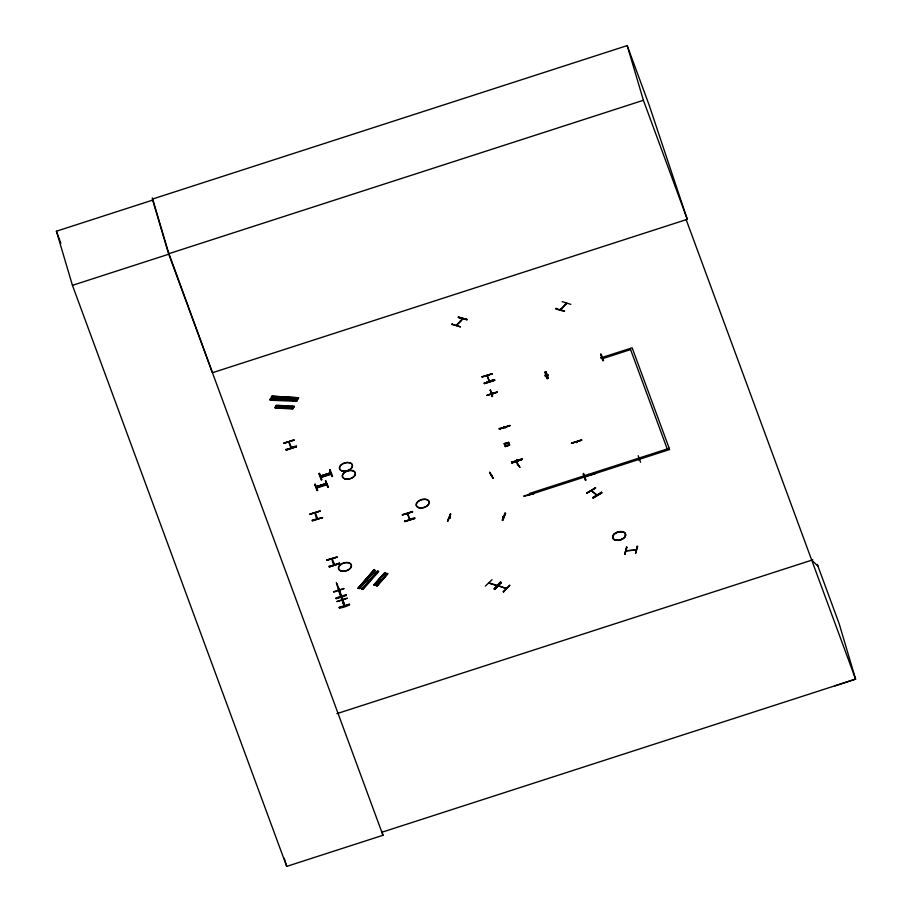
<?xml version="1.0" encoding="UTF-8"?>
<svg xmlns="http://www.w3.org/2000/svg" width="912" height="912" viewBox="0 0 912 912"><rect width="100%" height="100%" fill="white"/><g stroke="black" fill="none" stroke-linecap="round" stroke-linejoin="round"><path stroke-width="1.37" d="M595.49 487.612L586.918 493.244M452.135 323.635L451.93 324.455L460.435 326.792M564.357 311.414L555.864 308.986L556.069 308.188M564.619 311.003L556.103 308.678M325.128 475.084L325.55 475.574M517.913 464.675L517.286 464.653L517.97 464.664M296.799 401.303L269.929 400.208L270.328 398.932L297.164 400.539L270.283 399.524L270.568 398.989M298.11 398.476L271.4 397.393L271.445 396.8L298.281 398.407L298.429 397.814M271.434 397.381L271.799 396.127L298.623 397.723M272.027 396.207L298.589 397.826M293.071 408.268L275.31 407.14L275.036 407.983L292.809 408.975L294.04 406.421M276.085 405.817L293.789 407.105M294.177 406.33L276.29 405.259L275.082 407.596L293.197 408.2M293.755 407.14L294.029 406.296M297.996 398.943L298.235 398.51M485.321 586.131L492.058 579.69M501.247 582.62L494.885 589.129L501.235 582.266M490.268 390.119L492.594 396.378L492.035 396.56L490.382 390.165M548.169 377.921L547.234 378.719C543.643 362.976 544.966 379.894 548.146 378.366L545.889 371.765M547.781 378.503L545.969 372.119M583.099 474.001L585.892 480.054L585.322 480.236L583.532 473.385M585.778 480.008L583.509 473.83M450.539 513.741L447.53 521.162M447.952 521.14L450.562 514.117M626.818 547.36L624.629 554.371L626.692 546.915M625.096 554.268L626.704 547.291M489.083 582.928L497.279 585.436M506.605 588.479L498.545 585.846M637.226 546.482L635.539 553.527L637.727 546.493L637.021 546.106M461.917 318.641C463.786 319.588 457.026 324.9 456.365 325.265M566.398 303.229L560.276 309.784L560.983 309.077M566.705 303.411L566.021 304.049L565.554 303.4M271.787 396.697L298.384 398.248M275.31 407.493L293.048 408.519M296.959 400.676L270.362 399.125M322.141 485.8L321.982 485.378M317.536 490.417L315.187 483.998M289.435 442.343L288.762 441.932M334.408 564.3C333.541 567.23 331.159 556.445 332.116 559.501M336.311 582.563L338.888 591.307L338.968 589.813M342.673 600.415L341.966 600.039L344.291 606.195L338.99 588.331M409.591 519.783L407.311 513.593M487.681 375.961L487.054 375.322M491.978 394.03L492.64 394.44L492.07 394.622M447.507 521.219L450.676 514.197M450.448 517.811L449.456 517.549M503.72 516.705L502.706 516.99M502.375 520.33L504.929 512.897L505.544 513.308L502.934 520.319L502.238 519.874M591.17 490.816L597.018 495.376M592.07 491.055L591.25 490.941M491.454 393.163L492.662 393.015L491.648 393.061M547.154 375.163L548.169 375.151M601.863 357.721L600.677 357.823L601.76 357.743M639.323 459.466L638.423 459.716M452.158 324.125L460.423 326.884M276.883 407.698L278.08 405.373M278.092 407.767L279.289 405.441M279.893 407.869L281.09 405.544M281.489 407.96L282.686 405.635M283.29 408.074L284.487 405.737M291.008 408.519L292.205 406.193M456.445 325.105L462.395 318.744L461.871 319.257M566.614 303.468L560.663 309.829M491.545 475.346L492.218 475.323L491.671 475.551M546.037 375.79L544.954 375.869L545.969 375.824M547.348 375.06L548.26 375.049L547.268 375.402M493.267 477.854L493.118 478.424L489.698 472.131M321.115 485.503L321.343 486.13M504.154 443.677L505.225 446.595L509.694 444.965L508.714 442.32L504.154 443.677L508.736 442.388M374.365 570.353L358.564 588.354L374.422 570.331L373.738 570.171L358.097 588.24M373.988 570.08L358.006 588.229L358.644 588.377M358.313 588.137L373.76 570.194M358.94 588.457L374.912 570.319L359.157 588.343M375.208 570.57L359.408 588.571L375.265 570.547L374.695 570.422M361.711 589.015L377.215 571.072L377.899 571.243L362.087 589.289L377.887 571.254M362.383 589.369L378.309 571.197M362.976 589.505L378.731 571.471M377.249 585.789L373.909 584.934L384.579 572.747L387.76 573.762L377.215 585.8L387.725 573.773M385.149 572.884L373.909 584.934L384.978 573.044M374.296 585.037L385.434 573.158M376.451 585.493L387.463 573.488L376.873 585.709M387.497 573.591L376.987 585.618L376.234 585.538M458.36 317.501L467.195 319.565L458.234 317.057M570.832 304.357L562.168 301.61M494.885 589.129L494.122 588.833L500.323 581.97M495.011 589.22L494.087 588.924L500.506 582.369L501.372 582.711M509.705 585.253L503.321 591.854L509.774 585.322M626.042 550.723L636.371 549.925M288.762 442.081L291.053 448.123L290.711 447.222M291.179 447.074L291.407 448.009L291.224 447.062M407.299 513.73L407.972 514.003M338.455 589.973L338.557 590.429M339.07 590.406L338.865 589.722M409.75 518.974L409.442 519.692M409.944 519.669L407.767 513.581M340.507 595.399L340.974 596.813L338.637 590.782M341.179 596.117L339.047 590.509L341.225 596.106M342.388 599.788L341.772 599.207L342.034 599.902M344.451 605.386L341.612 595.981M487.088 375.55L489.288 381.695M487.145 375.607L489.687 381.547L489.47 380.635M492.56 394.543L492.4 393.916M504.553 427.568L505.214 428.081L505.031 427.397M517.195 460.457L516.591 459.979L516.842 460.663M516.728 461.609L517.389 462.019M576.43 441.955L577.091 442.366M358.826 588.411L359.51 588.582M361.46 589.106L362.144 589.266M566.637 303.388L565.793 303.89L565.531 303.012M560.812 309.202L560.698 309.875M290.791 447.439L290.894 448.031M517.195 460.549L517.058 459.899M449.639 517.537L450.346 517.537M450.3 517.834L449.525 517.856M326.257 475.346L326.257 474.719M319.428 473.328L318.972 473.807L319.531 473.67L321.811 479.86L319.371 473.374M586.667 493.13L595.65 488.057M586.678 493.096L595.559 487.931M596.836 494.749L596.858 495.307M601.418 492.241L592.709 497.496M601.51 492.537L592.868 497.918L601.806 492.822M545.159 375.767L545.98 375.539M497.165 585.789L488.855 583.156M506.388 588.707L498.511 585.88M458.702 317.125L467.172 319.531M458.394 317.376L466.887 319.804M519.737 467.309L516.146 461.575M834.97 685.881L855.593 679.121L839.222 623.876L817.3 564.391L817.768 565.976L811.726 560.173M382.128 832.166L855.593 679.121L686.155 219.61L687.26 219.245L649.139 105.074L627.205 45.6L152.384 199.09L168.709 254.22L72.436 285.342L56.407 231.215L152.68 200.104M152.304 197.881L168.207 251.552L212.439 372.723L687.295 219.325L643.405 100.286L168.583 253.775L382.972 835.278L286.699 866.4L72.436 285.342M294.006 440.097L283.792 443.38L293.903 439.766M291.099 447.621L294.929 446.39L291.122 447.701M286.231 450.004L296.446 446.709L286.254 450.061L285.992 449.263M630.591 349.592L603.379 358.393L602.935 357.185L632.153 347.803L669.647 449.513L529.94 494.669L529.496 493.46L669.214 448.305M330.292 470.17L329.711 470.033M329.631 470.022L330.304 470.182M320.5 476.292L330.714 472.986M320.91 477.409L331.113 474.103L320.921 477.443M329.734 470.364L332.014 476.554L332.584 476.372L330.247 470.159M317.638 490.485L314.822 484.42L317.068 490.667L317.536 490.143M316.327 486.917L326.53 483.611M326.747 484.169L316.521 487.396M326.724 484.09L316.612 487.692M316.738 488.034L326.929 484.705M327.841 487.179L328.411 486.997L325.459 480.658L327.739 486.848M505.225 446.595L509.58 445.193M309.852 514.049L320.18 511.096L309.977 514.391M309.932 514.265L320.135 510.971M317.433 518.29C316.51 521.105 314.56 510.845 315.13 513.422M312.121 520.136L322.586 517.628M312.383 520.934L322.574 517.583L312.269 520.615M402.34 515.052L412.543 511.757M412.589 511.883L402.26 514.835L412.452 511.427M404.643 521.299L414.994 518.415L404.791 521.721L404.529 520.923M404.677 521.402L414.732 517.628M326.815 560.059L337.144 557.107L326.941 560.413M329.335 566.888L339.538 563.593L329.346 566.945L329.095 566.147M333.632 591.751L343.835 588.457M333.724 592.082L343.927 588.787M340.906 595.445L339.07 590.566M346.378 595.433L336.175 598.751L335.912 597.953L346.138 594.704L346.378 595.456M346.252 595.091L336.061 598.432M337.041 601.464L347.244 598.169M337.087 601.589L347.29 598.295M337.064 583.805L342.593 600.506M344.462 605.465L344.177 606.161L338.899 588.514M339.241 607.335L349.467 604.12C350.55 605.443 338.99 609.148 339.264 607.415M339.389 607.814L349.592 604.519L339.355 607.711M336.904 713.651L812.843 559.808M482.015 376.713L492.355 373.795L482.129 377.055M482.095 376.93L492.309 373.669M486.769 382.003L493.164 379.985L489.356 381.273M484.477 383.61L494.68 380.304L484.466 383.599L484.215 382.823M602.98 360.582L600.586 354.05M548.294 378.377L546.083 372.164L544.886 372.05M492.56 393.049L491.75 393.346M487.008 395.477L497.222 392.217M497.268 392.342L486.928 395.261L497.131 391.886M600.848 354.403L602.935 360.719L603.505 360.536L601.225 354.278M499.377 429.05L509.854 425.687M509.762 425.368L499.4 429.107L499.138 428.309M511.655 462.726L522.245 459.306L511.997 462.498L511.769 461.791M581.719 440.268L571.379 443.175L581.582 439.812M576.943 441.932L576.612 442.639M517.229 461.586L516.876 462.179M638.172 455.726L640.6 462.293M583.612 476.315C592.333 475.722 607.175 469.156 583.726 476.68L583.589 476.235M638.354 459.511L639.141 459.181M523.887 495.877L534.364 493.415M584.843 476.805L585.949 476.691L584.82 477.056M534.352 493.403L524.035 496.367M502.729 516.648L503.629 516.944L502.82 516.671M591.478 490.633L597.257 495.148M331.922 476.224L329.813 470.284M325.687 480.898L327.921 487.099M502.501 520.273L505.544 513.285M289.115 441.818L291.464 447.952M332.219 558.703L334.567 564.733M489.391 380.897L489.653 381.49M504.142 427.192L503.96 426.497L504.142 427.112M576.851 441.91L577.034 442.377M517.15 461.563L517.332 462.031M588.981 474.924L588.343 474.582L588.913 474.4M529.279 494.578L529.211 494.053M271.48 396.994L298.076 398.544M271.445 397.336L298.042 398.886M276.29 405.612L294.029 406.649M636.166 549.902L625.985 550.962M315.324 512.761L317.593 518.711M341.966 599.834L341.806 599.275L342.388 599.686M342.388 599.948L344.622 606.013M383.507 573.979L386.403 574.72M378.925 579.211L381.82 579.952M377.853 580.431L380.76 581.172M376.918 581.514L379.814 582.255M375.847 582.734L378.742 583.475M375.14 583.555L378.035 584.296M461.917 318.926L461.586 318.459M503.777 591.979L503.185 591.398M489.493 380.999L488.741 380.384M519.954 467.275L515.987 461.221M489.767 472.53L493.392 478.31M489.562 472.633L493.13 478.355M593.153 498.18L601.829 492.856L601.373 492.172M630.146 348.395L667.219 448.943M318.995 473.795L321.252 480.043M294.052 440.222L283.7 443.072M296.457 446.766L296.195 445.968M339.56 563.65L339.298 562.852M56.407 231.215L60.842 243.242M494.692 380.35L494.441 379.563M522.245 459.317L521.995 458.531M509.899 425.824L499.274 428.765L509.603 425.79M521.881 459.545L511.746 463.034L521.881 459.466M490.28 390.074L492.434 396.367M627.205 45.6L643.405 100.286M565.953 303.137L566.238 303.935M462.019 318.584L462.293 319.382M330.908 473.465L320.693 476.771M341.818 596.539L344.713 605.91M339.435 591.158L342.262 600.689M326.804 559.957L337.109 556.981M381.775 831.22L382.972 835.278M284.293 858.283L286.699 866.4M581.674 440.131L571.459 443.392M494.555 589.027L500.939 582.529L494.578 589.027M505.373 443.927L505.727 445.558L507.574 445.387L508.702 444.224L507.984 443.243L505.373 443.927M296.309 446.344L286.129 449.696L296.309 446.344M330.623 472.758L320.42 476.075L330.646 472.769M326.439 483.383L316.236 486.7L326.462 483.394M339.412 563.228L329.221 566.58L339.424 563.285M494.555 379.939L484.352 383.257L494.555 379.939M522.109 458.907L511.906 462.224L522.109 458.907M615.646 540.212A6.68 4.104 -16.5 0 0 625.632 535.048A6.68 4.104 -16.5 0 0 616.113 532.847A6.68 4.104 -16.5 0 0 615.646 540.212A6.669 4.093 -16.5 0 0 625.621 535.07A6.669 4.093 -16.5 0 0 616.124 532.859A6.669 4.093 -16.5 0 0 615.657 540.223M615.577 540.041A6.703 4.115 -16.5 0 0 625.609 534.865A6.703 4.115 -16.5 0 0 616.045 532.642A6.703 4.115 -16.5 0 0 615.577 540.041M341.51 571.174A6.669 4.093 -16.5 0 0 351.473 566.021A6.669 4.093 -16.5 0 0 341.977 563.821A6.669 4.093 -16.5 0 0 341.51 571.174M341.43 571.003A6.703 4.115 -16.5 0 0 351.451 565.816A6.703 4.115 -16.5 0 0 341.897 563.605A6.703 4.115 -16.5 0 0 341.43 571.003M419.258 507.87A6.669 4.093 -16.5 0 0 429.233 502.717A6.669 4.093 -16.5 0 0 419.725 500.517A6.669 4.093 -16.5 0 0 419.258 507.87M419.178 507.699A6.703 4.115 -16.5 0 0 429.21 502.512A6.703 4.115 -16.5 0 0 419.657 500.3A6.703 4.115 -16.5 0 0 419.178 507.699M345.409 479.096A6.692 4.115 -16.5 0 0 355.418 473.921A6.692 4.115 -16.5 0 0 345.887 471.709A6.692 4.115 -16.5 0 0 345.409 479.096M345.34 478.891A6.703 4.115 -16.5 0 0 355.372 473.704A6.703 4.115 -16.5 0 0 345.819 471.493A6.703 4.115 -16.5 0 0 345.34 478.891M342.49 471.162A6.692 4.115 -16.5 0 0 352.499 465.998A6.692 4.115 -16.5 0 0 342.958 463.786A6.692 4.115 -16.5 0 0 342.49 471.162M342.422 470.98A6.703 4.115 -16.5 0 0 352.454 465.793A6.703 4.115 -16.5 0 0 342.901 463.581A6.703 4.115 -16.5 0 0 342.422 470.98"/></g></svg>
